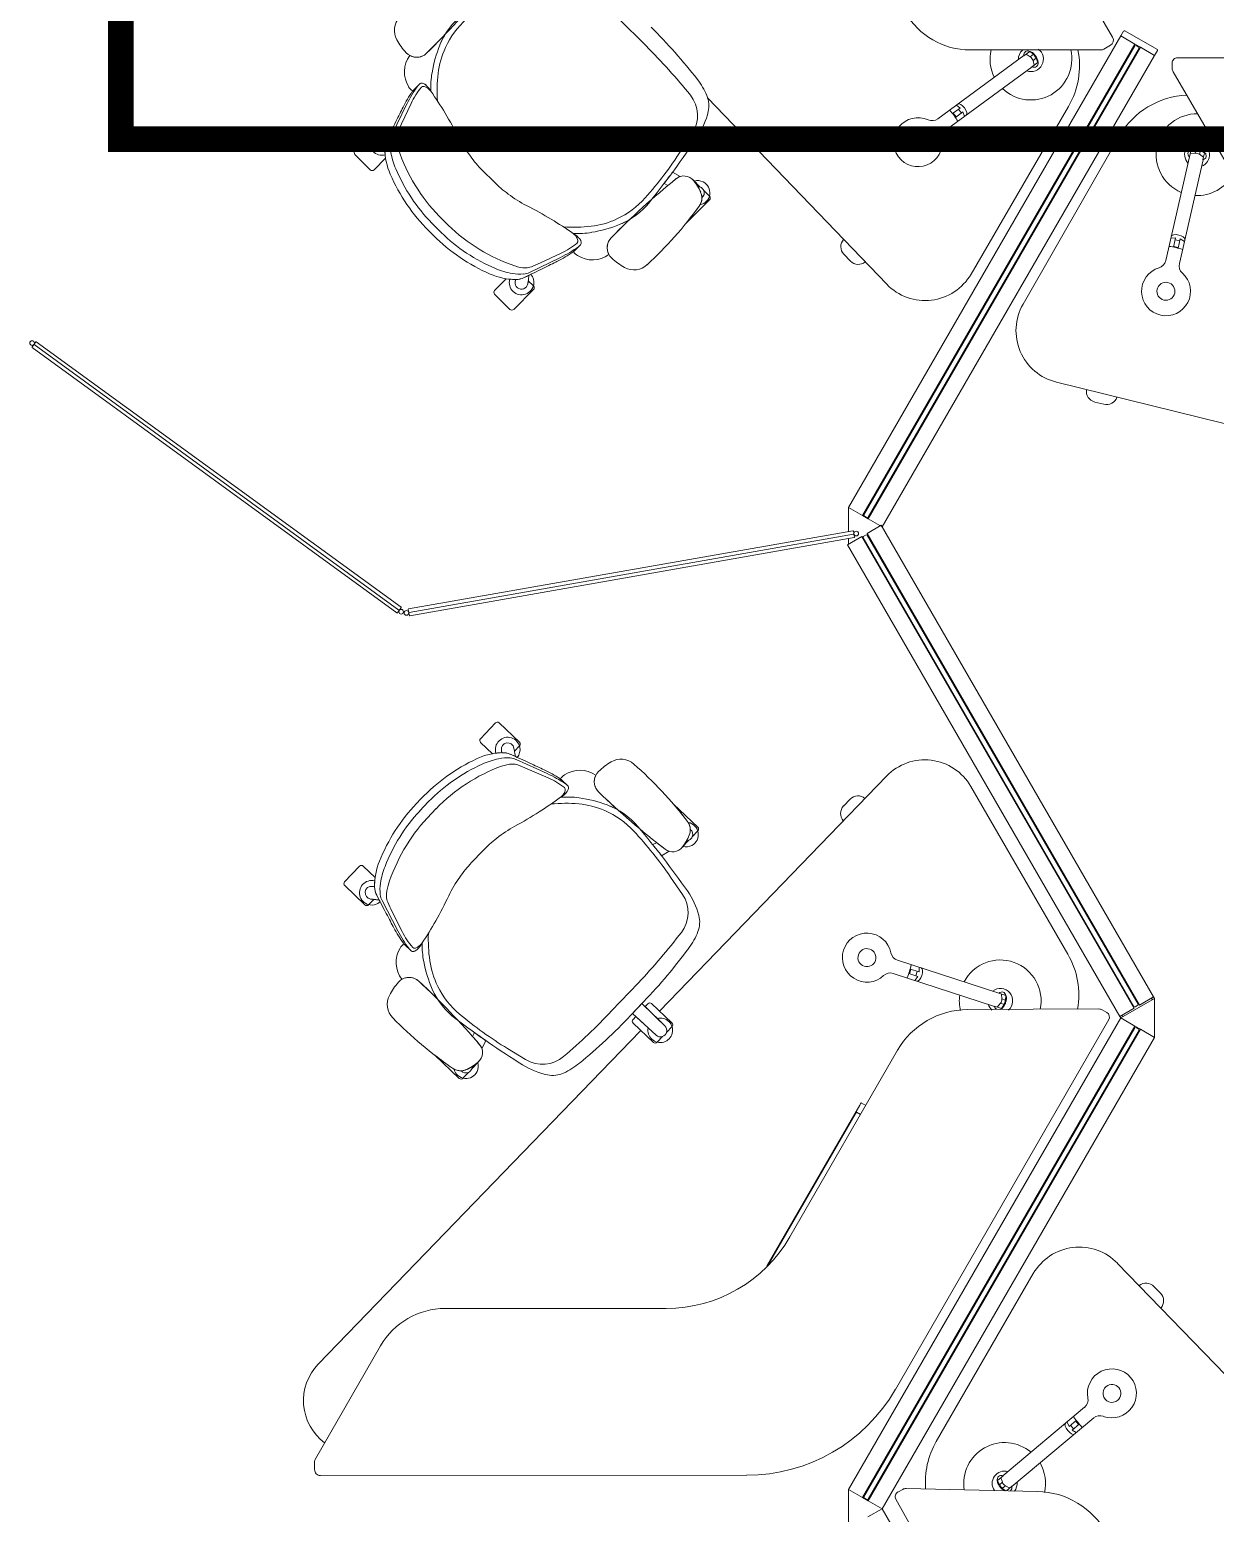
# Model space of a CAD drawing. Header units: millimetres. Extents: x -81374 to 485233, y -39075 to 157313.
# Drawn here: x 34554 to 36876, y 37243 to 40150 of the extents above; entities that cross this region are included whole.
import ezdxf
from ezdxf.enums import TextEntityAlignment as Align

# ---------------------------------------------------------------- set-up
doc = ezdxf.new("R2010")
doc.units = ezdxf.units.MM
doc.linetypes.add('CENTER', pattern=[2, 1.25, -0.25, 0.25, -0.25])
doc.linetypes.add('HIDDEN', pattern=[0.375, 0.25, -0.125])
doc.layers.add('CEN', color=252, linetype='CENTER')
doc.layers.add('G-IMPT', color=8, linetype='Continuous', lineweight=5)
doc.styles.get("Standard").update_dxf_attribs({"font": 'arial.ttf'})

# ---------------------------------------------------------------- blocks, each defined once
blk = doc.blocks.new('ng')
at = {"layer": 'CEN', "color": 9, "linetype": 'HIDDEN', "lineweight": 0, "ltscale": 1500, "true_color": 0xc7c8ca}
blk.add_lwpolyline([(51678.7, -2761), (51678.8, -491.1), (47578.8, -491.1), (47578.8, -2761.1)], dxfattribs=at)
blk = doc.blocks.new('floor plan 1')
at = {"layer": 'G-IMPT', "color": 8, "ltscale": 500}
for p, q in [((21947.9, -76327.7), (21414.5, -75403.8)), ((21920.7, -76346.5), (21515.4, -75615.2)), ((21486.6, -76808.4), (20374, -75656.2)), ((22013.7, -76365.3), (22013.7, -76289.7)), ((21414.3, -77251.1), (21947.7, -76327.2)), ((21947.7, -76327.2), (21975.3, -76343.2)), ((21975.6, -76311.7), (21947.9, -76327.7)), ((21975.3, -76343.2), (21441.9, -77267.1)), ((21975.3, -76343.2), (21441.9, -77267.1)), ((21444.6, -77265.3), (21975.1, -76346.4)), ((21444.6, -77265.3), (21975.1, -76346.4)), ((21452.6, -77273.2), (21986, -76349.4)), ((21452.6, -77273.2), (21986, -76349.4)), ((21452.8, -77270.1), (21983.4, -76351.1)), ((21983.4, -76351.2), (21452.8, -77270.1)), ((21907.3, -76365.6), (21916.7, -76360.3)), ((21975.1, -76346.4), (21977.3, -76345.8)), ((21975.1, -76346.4), (21977.3, -76345.8)), ((21975.3, -76343.2), (21986, -76349.4)), ((21986, -76349.4), (21975.3, -76343.2)), ((21977.3, -76345.8), (21982.8, -76349)), ((21977.3, -76345.8), (21982.8, -76349)), ((21982.8, -76349), (21983.4, -76351.2)), ((21982.8, -76349), (21983.4, -76351.1)), ((21986, -76349.4), (22013.7, -76365.3)), ((22013.7, -76365.3), (21480.3, -77289.2)), ((21533.5, -76505.4), (21693.5, -76371.2)), ((21643.7, -76361.5), (21900.9, -76367.2)), ((21703.9, -76362.8), (21693.5, -76371.5)), ((21698, -76367.8), (21706.4, -76372.5)), ((21712.5, -76367.4), (21705.5, -76362.8)), ((21706.4, -76372.5), (21712.5, -76367.4)), ((21722, -76382.9), (21710.9, -76392.2)), ((21712.2, -76379.4), (21718.2, -76374.3)), ((21715.4, -76388.5), (21712.2, -76379.4)), ((21718.2, -76374.3), (21722, -76382.9)), ((21711.1, -76392.3), (21551.4, -76526.3)), ((22213, -76393.1), (23047.8, -76392.7)), ((23059.3, -76404.2), (23059.3, -76419)), ((23057.6, -76425.3), (22929.8, -76646.9)), ((21575.8, -76481.7), (21568.1, -76476.8)), ((21841.8, -76459.4), (21651.7, -76788.2)), ((21575.8, -76481.7), (21561.7, -76493.5)), ((21562.9, -76492.5), (21568.9, -76499.7)), ((21567.7, -76500.6), (21581.8, -76488.8)), ((21572.8, -76484.2), (21578.8, -76491.3)), ((21581.8, -76488.8), (21585.5, -76497.5)), ((21503.9, -77285.8), (21921.6, -76561.5)), ((22420.9, -77264.2), (23052, -76611)), ((22803.3, -76720), (22370.4, -76720.2)), ((21415.4, -76763.1), (21402.6, -76749.8)), ((21991.5, -77118.5), (22173.5, -76803)), ((22000.7, -77100.4), (22171, -76805.3)), ((22171, -76805.3), (22000.7, -77100.4)), ((22128.5, -76860), (21917.4, -77226)), ((21990, -77100.1), (21998, -77104.7)), ((21998, -77104.6), (21990, -77100.1)), ((21979.9, -77117.7), (21988.7, -77122.8)), ((22757.7, -77182.6), (22768.7, -77171)), ((22775.9, -77170.8), (22823.6, -77216)), ((22737.6, -77203.8), (22751.2, -77189.4)), ((22751.2, -77189.4), (22748.8, -77195.2)), ((22681.2, -77229.1), (22645.9, -77207.6)), ((22723.7, -77244.6), (22731.6, -77229.2)), ((21414.3, -77327.3), (21414.3, -77251.1)), ((21441.9, -77267.1), (21414.3, -77251.1)), ((22359.1, -77272.3), (22369.9, -77260.9)), ((22377.6, -77252.8), (22388.4, -77241.4)), ((22405.9, -77269.7), (22390.4, -77255.5)), ((22390.4, -77255.5), (22436.5, -77297.9)), ((22430.1, -77292), (22390.4, -77255.5)), ((22430.1, -77292), (22390.4, -77255.5)), ((22395.6, -77241.2), (22435.4, -77279)), ((22749.7, -77252.7), (22746.3, -77260.5)), ((21414.3, -77327.3), (21480.3, -77289.2)), ((21480.3, -77289.2), (21414.3, -77327.3)), ((21441.9, -77267.1), (21452.6, -77273.2)), ((21441.9, -77267.1), (21452.6, -77273.2)), ((21445.2, -77267.5), (21444.6, -77265.3)), ((21445.2, -77267.5), (21444.6, -77265.3)), ((21450.6, -77270.7), (21445.2, -77267.5)), ((21445.2, -77267.5), (21450.6, -77270.7)), ((21452.8, -77270.1), (21450.6, -77270.7)), ((21452.8, -77270.1), (21450.6, -77270.7)), ((21480.3, -77289.2), (21452.6, -77273.2)), ((21480.3, -77289.2), (21482, -77292.3)), ((22399.1, -77317.3), (22359.3, -77279.5)), ((22373.2, -77273.6), (22388.3, -77288.3)), ((22418, -77317.4), (22373.2, -77273.6)), ((22373.2, -77273.6), (22411.8, -77311.3)), ((22411.8, -77311.3), (22373.2, -77273.6)), ((22435.6, -77286.2), (22430.1, -77292)), ((21416.1, -77330.4), (21443.7, -77314.4)), ((21443.7, -77314.4), (21977.1, -78238.3)), ((21443.7, -77314.4), (21977.1, -78238.3)), ((21446.4, -77316.2), (21446.9, -77314)), ((21446.4, -77316.2), (21446.9, -77314)), ((21976.9, -78235.1), (21446.4, -77316.2)), ((21976.9, -78235.1), (21446.4, -77316.2)), ((21446.9, -77314), (21452.4, -77310.9)), ((21446.9, -77314), (21452.4, -77310.9)), ((21452.4, -77310.9), (21454.6, -77311.5)), ((21452.4, -77310.9), (21454.6, -77311.5)), ((21454.4, -77308.3), (21482.1, -77292.3)), ((21987.8, -78232.2), (21454.4, -77308.3)), ((21987.8, -78232.2), (21454.4, -77308.3)), ((21454.6, -77311.5), (21985.1, -78230.4)), ((21985.1, -78230.4), (21454.6, -77311.5)), ((21477.9, -77294.7), (21476.1, -77291.6)), ((21482.1, -77292.3), (22015.5, -78216.2)), ((21517, -77305), (21507.6, -77299.7)), ((21780.6, -77305.5), (21523.4, -77306.7)), ((21708.7, -77315.3), (21714, -77307.6)), ((21716.2, -77317.8), (21708.7, -77315.3)), ((21714, -77307.6), (21727.8, -77312.1)), ((21722.2, -77310.3), (21716.2, -77317.8)), ((21727.7, -77311.9), (21926, -77376.3)), ((21939.1, -77763), (22383.8, -77302.7)), ((22411.8, -77311.3), (22406.3, -77317.1)), ((22414.1, -77321.5), (22440.4, -77293.8)), ((22436.5, -77297.9), (22418, -77317.4)), ((22425, -77358), (22477.5, -77302.8)), ((21416.1, -77330.4), (21414.3, -77327.3)), ((21949.5, -78254.3), (21416.1, -77330.4)), ((21420.2, -77328), (21418.5, -77324.9)), ((21705.9, -77323.9), (21705.7, -77333.3)), ((21705.7, -77333.3), (21719.4, -77337.8)), ((21713.4, -77326.3), (21705.9, -77323.9)), ((21713.9, -77335.9), (21713.4, -77326.3)), ((21917.8, -77402.5), (21719.1, -77338)), ((21878.1, -77370.4), (21883.5, -77362.6)), ((21895.6, -77376), (21878.1, -77370.4)), ((21878.9, -77380.4), (21881.8, -77371.6)), ((21891.3, -77384.4), (21894.1, -77375.6)), ((21875.3, -77379.2), (21875.1, -77388.3)), ((21875.3, -77379.2), (21892.7, -77384.9)), ((21584, -77413.9), (21774, -77742.8)), ((22881.9, -77431.9), (22870.6, -77421.2)), ((22870.6, -77421.2), (22881.9, -77431.9)), ((22887.9, -77458.6), (22907.7, -77498.4)), ((22927, -77519.3), (22896.1, -77459.6)), ((22932.7, -77520.2), (22930.9, -77516.7)), ((22937.5, -77529.4), (22932.7, -77520.2)), ((22943.3, -77521.4), (22953.3, -77510.9)), ((22949.4, -77522.1), (22943.3, -77521.4)), ((22960.5, -77510.7), (23000.2, -77548.5)), ((22362.1, -77565.3), (22338.8, -77531.2)), ((22946.1, -77546.9), (22941.7, -77546.3)), ((22963.9, -77586.7), (22940.6, -77564.6)), ((23000.4, -77555.6), (22971.1, -77586.5)), ((22364.9, -77615.6), (22379.8, -77607)), ((22729.7, -77616.8), (22751.8, -77593.5)), ((22751.8, -77593.5), (22729.7, -77616.8)), ((22326.1, -77637.3), (22339.7, -77623)), ((22326.1, -77637.3), (22331.8, -77634.6)), ((22396.8, -77628.7), (22389.3, -77632.5)), ((22308.6, -77655.8), (22319.6, -77644.2)), ((22356.4, -77708.2), (22308.8, -77663)), ((22821.3, -77699.2), (22838.8, -77680.7)), ((22835.9, -77713), (22853.4, -77694.6)), ((22010.3, -77717.7), (22023.2, -77704.4)), ((22859.6, -77709.2), (22850.8, -77718.4)), ((22563.9, -77744.4), (22575.1, -77755.1)), ((22575.1, -77755.1), (22563.9, -77744.4)), ((22602, -77759.8), (22642.8, -77777.5)), ((22664.7, -77795.7), (22603.5, -77767.9)), ((22657.7, -77822.3), (22667.7, -77811.8)), ((22662.3, -77799.7), (22665.9, -77801.3)), ((22665.9, -77801.3), (22675.3, -77805.7)), ((22668.7, -77817.8), (22667.6, -77811.9)), ((22693.3, -77813.3), (22692.4, -77808.9)), ((22710.6, -77806.9), (22734, -77829)), ((22697.7, -77867.3), (22657.9, -77829.5)), ((22734.1, -77836.2), (22704.8, -77867.1)), ((22002.6, -78230.3), (22872.7, -78076.9)), ((22002.6, -78230.3), (22872.7, -78076.9)), ((22003.9, -78237), (22873.8, -78083.6)), ((22875.1, -78090.4), (22005, -78243.8)), ((22875.1, -78090.4), (22005, -78243.8)), ((22873.6, -78077.5), (22874.5, -78082.7)), ((22873.6, -78077.5), (22874.5, -78082.7)), ((22874.8, -78084.3), (22875.7, -78089.5)), ((22874.8, -78084.3), (22875.7, -78089.5)), ((22889.7, -78092.8), (22892.9, -78088.5)), ((22889.7, -78092.8), (22892.9, -78088.5)), ((23604.1, -78613.9), (22889.9, -78093.8)), ((23604.1, -78613.9), (22889.9, -78093.8)), ((22893.8, -78087.2), (22896.9, -78082.9)), ((22893.8, -78087.2), (22896.9, -78082.9)), ((23608.1, -78608.3), (22894, -78088.3)), ((22898, -78082.7), (23612.2, -78602.8)), ((22898, -78082.7), (23612.2, -78602.8)), ((22015.5, -78216.2), (21987.8, -78232.2)), ((22013.7, -78217.2), (22013.7, -78228.3)), ((21977.1, -78238.3), (21949.5, -78254.3)), ((21975.3, -78235.3), (21976.6, -78234.5)), ((21976.6, -78234.5), (21975.3, -78235.3)), ((21979.1, -78235.7), (21976.9, -78235.1)), ((21979.1, -78235.7), (21976.9, -78235.1)), ((21984.6, -78232.6), (21979.1, -78235.7)), ((21979.1, -78235.7), (21984.6, -78232.6)), ((21985.1, -78230.4), (21984.6, -78232.6)), ((21985.1, -78230.4), (21984.6, -78232.6)), ((21984.8, -78229.8), (21986, -78229.1)), ((21986, -78229.1), (21984.8, -78229.8)), ((22002.9, -78236.4), (22002, -78231.2)), ((22002, -78231.2), (22002.9, -78236.4)), ((22004.1, -78243.2), (22003.2, -78238)), ((22003.2, -78238), (22004.1, -78243.2)), ((22013.7, -78242.3), (22013.7, -78289.3)), ((21414.3, -79175.1), (21947.7, -78251.2)), ((21975.3, -78267.2), (21441.9, -79191)), ((21975.3, -78267.2), (21441.9, -79191)), ((21444.6, -79189.2), (21975.1, -78270.3)), ((21975.1, -78270.3), (21444.6, -79189.3)), ((21452.6, -79197.2), (21986, -78273.3)), ((21452.6, -79197.2), (21986, -78273.3)), ((21983.4, -78275.1), (21452.8, -79194)), ((21983.4, -78275.1), (21452.8, -79194)), ((21947.7, -78251.2), (21975.3, -78267.2)), ((21975.1, -78270.3), (21977.3, -78269.8)), ((21975.1, -78270.3), (21977.3, -78269.8)), ((21975.3, -78267.2), (21986, -78273.3)), ((21986, -78273.3), (21975.3, -78267.2)), ((21977.3, -78269.8), (21982.8, -78272.9)), ((21982.8, -78272.9), (21977.3, -78269.8)), ((21982.8, -78272.9), (21983.4, -78275.1)), ((21982.8, -78272.9), (21983.4, -78275.1)), ((21986, -78273.3), (22013.7, -78289.3)), ((22013.7, -78289.3), (21480.3, -79213.2)), ((21606.4, -78534.8), (20886.5, -78357.2)), ((21531.5, -78495.9), (21513.5, -78491.5)), ((23608.3, -78609.4), (23605.2, -78613.7)), ((23605.2, -78613.7), (23608.3, -78609.4)), ((23612.4, -78603.8), (23609.2, -78608.1)), ((23609.2, -78608.1), (23612.4, -78603.8)), ((22630.5, -78716.2), (22669.3, -78677.4)), ((22676.5, -78677.4), (22706.6, -78707.5)), ((21482.8, -79017.2), (21671.8, -78687.7)), ((22706.6, -78714.7), (22683.8, -78737.5)), ((21938.7, -78726.6), (22289.5, -79091.7)), ((22640.8, -78733.6), (22630.5, -78723.4)), ((22639.3, -78744.2), (22635.7, -78745.9)), ((22648.6, -78739.6), (22639.3, -78744.2)), ((22641.6, -78727.6), (22640.8, -78733.6)), ((22666.3, -78731.5), (22665.6, -78735.9)), ((21319.3, -78970.3), (21365.6, -78767)), ((21392.5, -78772.9), (21346, -78976.5)), ((21582.7, -79074.8), (21773.6, -78746.5)), ((22009.8, -78772.1), (22022.6, -78785.5)), ((22576.5, -78787.4), (22616.8, -78768.6)), ((22638.2, -78749.9), (22577.8, -78779.3)), ((21368.1, -78797.3), (21364, -78815.3)), ((21376.9, -78800.9), (21367.8, -78798.8)), ((21373.1, -78817.3), (21377.2, -78799.4)), ((22549.7, -78792.7), (22538.7, -78803.7)), ((22538.7, -78803.7), (22549.7, -78792.7)), ((21364, -78815.3), (21355.9, -78810.6)), ((21374, -78813.6), (21364.9, -78811.5)), ((21373.1, -78817.3), (21382.2, -78816.6)), ((22829.5, -78846), (22811.5, -78828.1)), ((22826.3, -78822.3), (22835.2, -78831.3)), ((22285.9, -78891.8), (22332.3, -78845.4)), ((22815.3, -78860.2), (22797.3, -78842.2)), ((22297.2, -78910.3), (22285.9, -78899)), ((22317.8, -78931), (22303.8, -78917)), ((22303.8, -78917), (22309.6, -78919.6)), ((21248.4, -78920.9), (21378, -79143.1)), ((22358.3, -78945.9), (22343.2, -78937.7)), ((22367.1, -78920.2), (22374.8, -78923.8)), ((22730.5, -78949.7), (22707.8, -78927)), ((22707.8, -78927), (22730.5, -78949.7)), ((21316.2, -78984.3), (21319.5, -78970.2)), ((21318.2, -78975.9), (21326.2, -78981.2)), ((21342.6, -78990.3), (21345.8, -78976.2)), ((22920.1, -78973.7), (22942.8, -78951)), ((22950, -78951), (22980.1, -78981)), ((21324.4, -78988.9), (21316.2, -78984.3)), ((21326.2, -78981.2), (21324.4, -78988.9)), ((21335, -78983.2), (21333.2, -78990.9)), ((21333.2, -78990.9), (21342.6, -78990.3)), ((21344.5, -78981.9), (21335, -78983.2)), ((22341.7, -78988.1), (22319.3, -79022.8)), ((22926, -78991.2), (22921.6, -78991.9)), ((22980.1, -78988.2), (22941.3, -79027)), ((21654.2, -79152.4), (21822.2, -79028.9)), ((22907.6, -79019.3), (22878.3, -79079.8)), ((22911.6, -79021.8), (22913.3, -79018.2)), ((22913.3, -79018.2), (22917.9, -79008.9)), ((22929.9, -79015.9), (22923.9, -79016.8)), ((22934.1, -79027), (22923.9, -79016.8)), ((21838.7, -79050.8), (21670.4, -79174.6)), ((21789.4, -79064.3), (21786.3, -79055.4)), ((21804.2, -79053.4), (21789.4, -79064.3)), ((21798.1, -79069.5), (21792.5, -79062)), ((21795, -79071.8), (21809.8, -79060.9)), ((21808.5, -79061.8), (21803, -79054.3)), ((22870.1, -79081), (22888.9, -79040.7)), ((21795, -79071.8), (21802.3, -79077.2)), ((22853.8, -79118.8), (22864.8, -79107.8)), ((22864.8, -79107.8), (22853.8, -79118.8)), ((21379.7, -79149.5), (21379.7, -79160.3)), ((21369.6, -79170.4), (20533.5, -79170.3)), ((21408.8, -79184.5), (21414.3, -79175.1)), ((21441.9, -79191), (21414.3, -79175.1)), ((21642.7, -79161), (21654.4, -79152.4)), ((21645.9, -79169.8), (21642.7, -79161)), ((21652.3, -79165.2), (21645.9, -79169.8)), ((21649.7, -79155.9), (21652.3, -79165.2)), ((21657.6, -79172.4), (21651.3, -79177.1)), ((21651.3, -79177.1), (21658.7, -79182.8)), ((21665.7, -79177.7), (21657.6, -79172.4)), ((21658.7, -79182.8), (21670.4, -79174.2)), ((21472.4, -79223.3), (21409.5, -79187)), ((21452.6, -79197.2), (21441.9, -79191)), ((21441.9, -79191), (21452.6, -79197.2)), ((21445.2, -79191.4), (21444.6, -79189.2)), ((21445.2, -79191.4), (21444.6, -79189.3)), ((21450.6, -79194.6), (21445.2, -79191.4)), ((21450.6, -79194.6), (21445.2, -79191.4)), ((21452.8, -79194), (21450.6, -79194.6)), ((21452.8, -79194), (21450.6, -79194.6)), ((21480.3, -79213.2), (21452.6, -79197.2)), ((21500.5, -79194.8), (21513.4, -79187.4)), ((21519.7, -79185.7), (21775.5, -79185.7)), ((22463.9, -79247.5), (22410, -79193.6)), ((21480.3, -79213.2), (21474.8, -79222.6)), ((21480.6, -79212.6), (21480.3, -79213.2)), ((21913.7, -79933.4), (21496.4, -79210.4))]:
    blk.add_line(p, q, dxfattribs=at)
for centre in [(22879.2, -78082.7), (22889.6, -78085.1), (21998.5, -78238), (23612.5, -78611.5)]:
    blk.add_circle(centre, 4.57, dxfattribs=at)
for centre, radius, start, end in [((21647.2, -76202.8), 158.8, 208.9949, 268.7318), ((21707.9, -76377.1), 80.1, 167.1954, 210.0682), ((21911.8, -76351.5), 10.2, 298.9949, 28.9949), ((21707.9, -76377.1), 80.1, 229.8086, 9.0285), ((21707.9, -76377.1), 24.4, 142.1784, 185.5062), ((21707.9, -76377.1), 24.4, 254.0116, 35.1565), ((21700.2, -76383.6), 12.7, 19.2527, 60.7473), ((21707.9, -76377.1), 9.73, 12.4037, 67.5963), ((21704.3, -76379.9), 158.8, 329.9751, 4.9816), ((21901.1, -76354.5), 12.7, 268.7318, 298.9949), ((22213.2, -76729.7), 336.5, 90.025, 150.025), ((23047.8, -76404.2), 11.4, 0.025, 90.025), ((23046.6, -76419), 12.7, 330.025, 0.025), ((22978, -76539.5), 102.9, 315.9899, 53.3376), ((21497.8, -76553.6), 48, 69.5027, 10.9552), ((21521.3, -76490.8), 19.1, 249.5027, 310), ((21439.5, -76602.3), 163.6, 35.2821, 44.7179), ((21563.6, -76540.9), 19.1, 130, 190.9552), ((21497.7, -76553.5), 17.6, 130, 310), ((21497.7, -76553.5), 17.6, 310, 130), ((22803.3, -76573.9), 146.1, 270.025, 330.025), ((21417.9, -76735), 21.4, 138.2878, 224), ((22370.5, -76999.6), 279.4, 90.025, 150.025), ((21430.8, -76748.3), 21.4, 224, 309.7122), ((21561.6, -76736.1), 104.1, 224, 329.9751), ((22762.6, -77194.5), 24.1, 13.5699, 154.496), ((22772.4, -77174.5), 5.08, 46.496, 136.496), ((23250, -78062.2), 1116.2, 129.4725, 136.496), ((22629.7, -77309.1), 140.5, 114.4833, 129.4725), ((22592.6, -77227.4), 50.8, 78.1965, 114.4833), ((22612.8, -77261.8), 63.5, 58.6248, 130.4215), ((22572, -77326), 151.5, 58.0469, 78.1965), ((21731.1, -78674.1), 1740.3, 52.8207, 58.0469), ((22754.3, -77221.2), 24.1, 130.5629, 220.3927), ((22804.7, -77280), 101.6, 115.4963, 131.3434), ((22762.6, -77194.5), 24.1, 154.496, 198.063), ((22804.7, -77280), 101.6, 115.4963, 130.5629), ((22804.7, -77280), 101.6, 115.4963, 129.7687), ((22762.9, -77193.9), 12.5, 114.3813, 158.6107), ((22762.9, -77193.9), 12.5, 114.3813, 158.6107), ((22762.9, -77193.9), 12.5, 41.7425, 114.3813), ((22773, -77213.6), 27.9, 62.2343, 115.4963), ((22773, -77213.6), 27.9, 55.2568, 115.4963), ((22773, -77213.6), 27.9, 55.2568, 115.4963), ((22324.2, -77860.7), 815.5, 52.2379, 55.2568), ((22324.2, -77860.7), 815.5, 44.4946, 55.2568), ((21779.8, -77146.7), 158.8, 270.2881, 330.025), ((23365.7, -78145.8), 1224.6, 130.4215, 136.496), ((22280.9, -77885.5), 768.8, 49.9956, 58.6248), ((22754.3, -77221.2), 24.1, 199.4951, 220.3927), ((22382.3, -77264.9), 24.1, 46.496, 226.496), ((22381.8, -77264.5), 12.5, 46.496, 226.496), ((22381.8, -77264.5), 12.5, 46.496, 226.496), ((22381.8, -77264.5), 12.5, 163.2087, 226.496), ((22382.2, -77264.4), 12.8, 164.0564, 225.6483), ((22381.8, -77264.5), 12.5, 46.496, 109.7833), ((22381.8, -77264.9), 12.8, 47.3437, 108.9356), ((22392.1, -77244.9), 5.08, 46.496, 136.496), ((22382.3, -77264.9), 24.1, 348.6023, 46.496), ((21731.1, -78674.1), 1740.3, 54.3157, 55.2246), ((23857.5, -76282.5), 1472.6, 220.3927, 221.2108), ((23857.5, -76282.5), 1472.6, 220.3927, 227.0945), ((21512.7, -77290.9), 10.2, 150.025, 240.025), ((22362.8, -77275.8), 5.08, 136.496, 226.496), ((22382.3, -77264.9), 24.1, 226.496, 284.3896), ((22431.9, -77282.7), 5.08, 316.496, 46.496), ((22694, -77404.6), 147, 23.5932, 52.8207), ((22878.7, -77315.9), 38.1, 332.6508, 44.4946), ((21523.3, -77294), 12.7, 240.025, 270.2881), ((21721.5, -77334.5), 158.8, 169.8004, 210.0148), ((21716.5, -77322.6), 80.1, 168.1259, 332.0682), ((21716.5, -77322.6), 24.4, 131.8377, 307.5062), ((21716.5, -77322.6), 9.73, 134.4036, 189.5963), ((21726.1, -77325.7), 12.7, 141.2527, 182.7473), ((21716.5, -77322.6), 24.4, 16.0116, 48.2751), ((21716.5, -77322.6), 80.1, 351.8086, 13.782), ((22402.6, -77313.6), 5.08, 226.496, 316.496), ((22666.1, -77426.5), 169.6, 26.4229, 49.9956), ((23223.7, -78089.8), 1116.2, 136.496, 143.5194), ((23857.5, -76282.5), 1472.6, 225.0868, 227.0945), ((22694, -77404.6), 147, 23.5932, 32.5901), ((22594.5, -77448), 255.5, 10.936, 23.5932), ((22594.5, -77448), 255.5, 10.936, 23.5932), ((22796.8, -77273.5), 130.3, 318.9596, 332.6508), ((22049.8, -77430.9), 163.6, 157.2821, 166.7179), ((21931.9, -77358.2), 19.1, 252, 312.9552), ((21977.6, -77407.3), 48, 191.5027, 132.9552), ((23313.3, -78201.1), 1224.6, 136.496, 142.5705), ((22670.1, -77424.5), 165.1, 8.1129, 26.4229), ((22874, -77340.7), 27.9, 227.0945, 318.9596), ((22874, -77340.7), 27.9, 227.0945, 300.155), ((22844.7, -77398.3), 54.7, 329.4625, 37.6389), ((21911.9, -77420.6), 19.1, 11.5027, 72), ((21977.5, -77407.4), 17.6, 72, 252), ((21977.5, -77407.4), 17.6, 252, 72), ((22539.8, -77443.1), 296.7, 357.6766, 8.1129), ((22679.6, -77431.6), 168.9, 358.4984, 10.936), ((22679.6, -77431.6), 168.9, 358.4984, 10.936), ((22439.2, -77509.8), 140.5, 143.5194, 158.5087), ((23507.6, -77867.8), 788, 146.7754, 150.4701), ((23507.6, -77867.8), 788, 146.7754, 150.4701), ((22890.2, -77458.3), 47.4, 131.2339, 151.9107), ((22890.2, -77458.3), 47.4, 131.2339, 151.9107), ((22874, -77455.1), 31.9, 128.7264, 143.3317), ((22868, -77433), 13.7, 104.0034, 131.2339), ((22868, -77433), 13.7, 104.0034, 131.2339), ((22866.2, -77425.8), 6.35, 46.496, 104.0034), ((22866.2, -77425.8), 6.35, 46.496, 104.0034), ((22738.1, -77536), 168.6, 27.3402, 40.1408), ((22672, -77575.8), 252.4, 27.3954, 36.7625), ((22864.4, -77450.4), 25.4, 39.2283, 46.496), ((22864.4, -77450.4), 25.4, 36.0671, 46.496), ((22870.1, -77413.3), 25.2, 303.5294, 329.4625), ((22671.7, -77590.7), 263.8, 28.3485, 36.0671), ((22355.8, -77476.9), 50.8, 158.5087, 194.7955), ((22391.2, -77495.4), 63.5, 142.5705, 214.3672), ((22453.1, -77451.2), 151.5, 194.7955, 214.945), ((23507.6, -77867.8), 788, 150.4701, 154.4881), ((23507.6, -77867.8), 788, 150.4701, 154.4881), ((22537.3, -77683), 413.9, 23.7899, 26.496), ((22890.4, -77527.4), 28, 0.5973, 23.7899), ((22897.7, -77534.5), 33, 6.9384, 27.3954), ((22947.2, -77534.4), 24.1, 82.496, 132.5253), ((22948.4, -77419.8), 101.6, 261.1421, 264.9926), ((22948.4, -77419.8), 101.6, 261.1421, 264.9926), ((22919.6, -77748), 227.8, 82.496, 84.9926), ((22919.6, -77748), 227.8, 82.496, 84.9926), ((22947.2, -77534.4), 24.1, 255.9545, 82.496), ((22919.6, -77748), 227.8, 82.496, 84.0342), ((22947.7, -77534.5), 12.5, 262.496, 82.496), ((22947.7, -77534.5), 12.5, 262.496, 82.496), ((22947.7, -77534.5), 12.5, 262.496, 82.496), ((22947.7, -77534.5), 12.5, 262.496, 82.496), ((22957, -77514.4), 5.08, 46.496, 136.496), ((23755.5, -76541.1), 1740.3, 214.945, 220.1712), ((22584.6, -77427.3), 234.7, 324.0639, 334.4881), ((22584.6, -77427.3), 234.7, 324.0639, 334.4881), ((22583, -77444.7), 348, 317.2984, 342.6349), ((22848.8, -77527.8), 69.6, 342.6349, 0.5973), ((22848.1, -77540.5), 83, 351.1736, 6.9384), ((22812.9, -77547.9), 128.8, 337.9151, 1.0768), ((22905.5, -77546.2), 36.1, 359.9092, 27.6869), ((22905.5, -77546.2), 36.1, 1.0768, 27.6869), ((22812.9, -77547.9), 128.8, 352.5868, 0.7487), ((22812.9, -77547.9), 128.8, 355.614, 0.7487), ((22975.9, -77321), 227.8, 261.3677, 262.496), ((22975.9, -77321), 227.8, 261.3664, 262.496), ((22975.9, -77321), 227.8, 261.3677, 262.496), ((22996.7, -77552.1), 5.08, 316.496, 46.496), ((22996.7, -77131.3), 768.8, 214.3672, 222.9963), ((22590.8, -77440.7), 221.9, 316.496, 325.9334), ((22590.8, -77440.7), 221.9, 316.496, 325.9334), ((22777.9, -77529.6), 154, 338.5651, 351.1736), ((23755.5, -76541.1), 1740.3, 217.7673, 218.6763), ((22596.1, -77458.3), 349.3, 317.4365, 338.5651), ((22597.6, -77460.6), 361.1, 316.496, 337.9151), ((22967.4, -77583), 5.08, 226.496, 316.496), ((22331.8, -77648.4), 24.1, 118.496, 259.422), ((22331.2, -77648.7), 12.5, 114.3813, 158.6107), ((22331.2, -77648.7), 12.5, 114.3813, 158.6107), ((22331.8, -77648.4), 24.1, 74.9289, 118.496), ((22419.4, -77686), 101.6, 141.6486, 157.4957), ((22419.4, -77686), 101.6, 142.4291, 157.4957), ((22419.4, -77686), 101.6, 143.2232, 157.4957), ((22358, -77638.8), 24.1, 52.5992, 142.4291), ((22358, -77638.8), 24.1, 52.5992, 73.4969), ((21478.2, -78789.5), 1472.6, 51.7812, 52.5992), ((21478.2, -78789.5), 1472.6, 45.8975, 52.5992), ((22568.7, -77464), 221.9, 307.0586, 316.496), ((22568.7, -77464), 221.9, 307.0586, 316.496), ((22312.3, -77659.3), 5.08, 136.496, 226.496), ((22331.2, -77648.7), 12.5, 158.6107, 231.2494), ((22351.4, -77657.8), 27.9, 157.4957, 210.7577), ((22351.4, -77657.8), 27.9, 157.4957, 217.7352), ((22351.4, -77657.8), 27.9, 157.4957, 217.7352), ((22538, -77568.9), 147, 220.1712, 249.3987), ((22558.5, -77539.9), 169.6, 222.9963, 246.569), ((23043, -78357.3), 788, 118.5039, 122.5219), ((23043, -78357.3), 788, 118.5039, 122.5219), ((22555, -77458.5), 234.7, 298.5039, 308.9281), ((22555, -77458.5), 234.7, 298.5039, 308.9281), ((22007.8, -77689.6), 21.4, 315.9899, 41.7021), ((22974.2, -77175.8), 815.5, 217.7352, 220.7541), ((22974.2, -77175.8), 815.5, 217.7352, 228.4974), ((22538, -77568.9), 147, 240.4019, 249.3987), ((21478.2, -78789.5), 1472.6, 45.8975, 47.9052), ((22556.7, -77544.1), 165.1, 246.569, 264.8791), ((23043, -78357.3), 788, 122.5219, 126.2165), ((23043, -78357.3), 788, 122.5219, 126.2165), ((21995, -77702.9), 21.4, 230.2777, 315.9899), ((22576.2, -77467.3), 255.5, 249.3987, 262.056), ((22576.2, -77467.3), 255.5, 249.3987, 262.056), ((22564.2, -77553.1), 168.9, 262.056, 274.4935), ((22564.2, -77553.1), 168.9, 262.056, 274.4935), ((22568.4, -77413), 296.7, 264.8791, 275.3154), ((22601.9, -77762.1), 47.4, 121.0813, 141.758), ((22601.9, -77762.1), 47.4, 121.0813, 141.758), ((22597.8, -77746.1), 31.9, 129.6603, 144.2655), ((22572.3, -77456.1), 348, 290.3571, 315.6935), ((22586.5, -77468.4), 349.3, 294.4268, 315.5555), ((22588.9, -77469.8), 361.1, 295.0768, 316.496), ((21864.2, -77690.7), 104.1, 210.0148, 315.9899), ((22483.6, -77752), 27.9, 314.0324, 45.8975), ((22483.6, -77752), 27.9, 332.8369, 45.8975), ((22568.2, -77739.8), 6.35, 168.9886, 226.496), ((22568.2, -77739.8), 6.35, 168.9886, 226.496), ((22575.4, -77741.2), 13.7, 141.758, 168.9886), ((22575.4, -77741.2), 13.7, 141.758, 168.9886), ((22707.8, -77538), 252.4, 236.2294, 245.5966), ((22671.5, -77606.2), 168.6, 232.8511, 245.6517), ((22592.6, -77736.7), 25.4, 226.496, 233.7637), ((22592.6, -77736.7), 25.4, 226.496, 236.9248), ((22412.4, -77678.4), 130.3, 300.3412, 314.0324), ((22539.6, -77719.8), 54.7, 235.3531, 303.5294), ((22555.9, -77744.4), 25.2, 303.5294, 329.4625), ((22722.7, -77537), 263.8, 236.9248, 244.6435), ((22807.9, -77397.9), 413.9, 246.496, 249.202), ((22670.9, -77758.6), 28, 249.202, 272.3947), ((22669.1, -77717.1), 69.6, 272.3947, 290.3571), ((22459, -77758), 38.1, 228.4974, 300.3412), ((22680.9, -77815), 24.1, 140.4667, 190.496), ((22680.9, -77815), 24.1, 190.496, 17.0374), ((22678.4, -77765.6), 33, 245.5966, 266.0536), ((22566.5, -77822.2), 101.6, 7.9994, 11.8499), ((22566.5, -77822.2), 101.6, 7.9994, 11.8499), ((22892.7, -77776.3), 227.8, 187.9994, 190.496), ((22892.7, -77776.3), 227.8, 187.9994, 190.496), ((22892.7, -77776.3), 227.8, 188.9577, 190.496), ((22681, -77815.6), 12.5, 190.496, 10.496), ((22681, -77815.6), 12.5, 190.496, 10.496), ((22681, -77815.6), 12.5, 190.496, 10.496), ((22681, -77815.6), 12.5, 190.496, 10.496), ((22690.5, -77772.8), 36.1, 245.3051, 273.0827), ((22690.5, -77772.8), 36.1, 245.3051, 271.9151), ((22681.8, -77715.7), 83, 266.0536, 281.8184), ((22687.4, -77680.2), 128.8, 271.9151, 295.0768), ((22687.4, -77680.2), 128.8, 272.2433, 280.4052), ((22687.4, -77680.2), 128.8, 272.2433, 277.3779), ((22469.3, -77854.8), 227.8, 10.496, 11.6242), ((22469.3, -77854.8), 227.8, 10.496, 11.6256), ((22469.3, -77854.8), 227.8, 10.496, 11.6242), ((22667.3, -77646.2), 154, 281.8184, 294.4268), ((22661.4, -77825.8), 5.08, 136.496, 226.496), ((22730.5, -77832.7), 5.08, 316.496, 46.496), ((22701.2, -77863.6), 5.08, 226.496, 316.496), ((22872.8, -78077.6), 0.755, 10, 100), ((22872.8, -78077.6), 0.755, 10, 100), ((22873.7, -78082.8), 0.79, 280, 10), ((22873.7, -78082.8), 0.79, 280, 10), ((22874, -78084.4), 0.79, 10, 100), ((22874, -78084.4), 0.79, 10, 100), ((22874.9, -78089.6), 0.762, 280, 10), ((22874.9, -78089.6), 0.762, 280, 10), ((22890.4, -78093.2), 0.755, 143.94, 233.94), ((22890.4, -78093.2), 0.755, 143.94, 233.94), ((22893.5, -78088.9), 0.79, 53.94, 143.94), ((22893.5, -78088.9), 0.79, 53.94, 143.94), ((22894.4, -78087.6), 0.79, 143.94, 233.94), ((22894.4, -78087.6), 0.79, 143.94, 233.94), ((22897.5, -78083.3), 0.762, 53.94, 143.94), ((22897.5, -78083.3), 0.762, 53.94, 143.94), ((22002.8, -78231), 0.762, 100, 190), ((22002.8, -78231), 0.762, 100, 190), ((22003.7, -78236.2), 0.802, 190, 280), ((22003.7, -78236.2), 0.802, 190, 280), ((22004, -78237.8), 0.802, 100, 190), ((22004, -78237.8), 0.802, 100, 190), ((22004.9, -78243), 0.762, 190, 280), ((22004.9, -78243), 0.762, 190, 280), ((21508.4, -78512.2), 21.4, 76.1407, 161.853), ((21526.3, -78516.7), 21.4, 350.4285, 76.1407), ((21581.5, -78635.9), 104.1, 330.1657, 76.1407), ((23604.6, -78613.2), 0.762, 233.94, 323.94), ((23604.6, -78613.2), 0.762, 233.94, 323.94), ((23608.6, -78607.6), 0.802, 233.94, 323.94), ((23608.6, -78607.6), 0.802, 233.94, 323.94), ((23607.7, -78608.9), 0.802, 323.94, 53.94), ((23607.7, -78608.9), 0.802, 323.94, 53.94), ((23611.7, -78603.4), 0.762, 323.94, 53.94), ((23611.7, -78603.4), 0.762, 323.94, 53.94), ((21391.8, -78712.9), 48, 286.6536, 228.1061), ((22672.9, -78681), 5.08, 45, 135), ((21392, -78712.9), 17.6, 167.1509, 347.1509), ((21392, -78712.9), 17.6, 347.1509, 167.1509), ((21863.6, -78798.8), 104.1, 43.8593, 149.8343), ((22653.9, -78730.1), 24.1, 344.4586, 171), ((22703, -78711.1), 5.08, 315, 45), ((22634.1, -78719.8), 5.08, 135, 225), ((22653.9, -78730.1), 24.1, 171, 221.0293), ((22539.3, -78725.9), 101.6, 349.6461, 353.4966), ((22539.3, -78725.9), 101.6, 349.6461, 353.4966), ((22866.6, -78763.2), 227.8, 171, 173.4966), ((22866.6, -78763.2), 227.8, 171, 173.4966), ((22866.6, -78763.2), 227.8, 171, 172.5383), ((22654, -78729.5), 12.5, 351, 171), ((22654, -78729.5), 12.5, 351, 171), ((22654, -78729.5), 12.5, 351, 171), ((22654, -78729.5), 12.5, 351, 171), ((22664.6, -78772.1), 36.1, 88.4132, 116.1909), ((22664.6, -78772.1), 36.1, 89.5808, 116.1909), ((22663.9, -78864.7), 128.8, 66.4192, 89.5808), ((22441.3, -78695.9), 227.8, 349.8718, 351), ((22441.3, -78695.9), 227.8, 349.8704, 351), ((22441.3, -78695.9), 227.8, 349.8718, 351), ((22663.9, -78864.7), 128.8, 84.1181, 89.2527), ((22663.9, -78864.7), 128.8, 81.0908, 89.2527), ((21347.1, -78762.8), 19.1, 347.1509, 48.1061), ((21411.1, -78777.1), 19.1, 106.6536, 167.1509), ((21994.4, -78786.9), 21.4, 43.8593, 129.5715), ((22963.8, -79361.4), 815.5, 132.9986, 143.7608), ((22433.6, -78792.9), 38.1, 61.1548, 132.9986), ((22389.1, -78873.7), 130.3, 47.4636, 61.1548), ((22702.9, -79007), 263.8, 116.8525, 124.5711), ((22791.7, -79143.8), 413.9, 112.2939, 115), ((22645.3, -78786.7), 28, 89.1013, 112.2939), ((22652.7, -78779.5), 33, 95.4424, 115.8994), ((22644.7, -78828.3), 69.6, 71.1389, 89.1013), ((22657.4, -78829.4), 83, 79.6776, 95.4424), ((22554.7, -79091.8), 348, 45.8024, 71.1389), ((22644.7, -78899.2), 154, 67.0691, 79.6776), ((22568.6, -79079.1), 349.3, 45.9405, 67.0691), ((22570.9, -79077.6), 361.1, 45, 66.4192), ((21408.9, -78638.9), 163.6, 252.433, 261.8688), ((22007.2, -78800.3), 21.4, 318.1471, 43.8593), ((22458.3, -78798.2), 27.9, 315.5985, 47.4636), ((22458.3, -78798.2), 27.9, 315.5985, 28.659), ((22515.1, -78829), 54.7, 57.9665, 126.1429), ((22688, -79006.3), 252.4, 115.8994, 125.2665), ((22530.8, -78804), 25.2, 32.0335, 57.9665), ((22650, -78939.1), 168.6, 115.8443, 128.6449), ((22567.7, -78810.7), 25.4, 124.5711, 135), ((22567.7, -78810.7), 25.4, 127.7323, 135), ((21426.2, -77787.4), 1472.6, 308.8967, 315.5985), ((21426.2, -77787.4), 1472.6, 313.5908, 315.5985), ((22558.3, -79080.4), 255.5, 99.44, 112.0972), ((22558.3, -79080.4), 255.5, 99.44, 112.0972), ((22544.1, -78994.9), 168.9, 87.0024, 99.44), ((22544.1, -78994.9), 168.9, 87.0024, 99.44), ((22543.2, -78808.2), 6.35, 135, 192.5074), ((22543.2, -78808.2), 6.35, 135, 192.5074), ((22550.4, -78806.6), 13.7, 192.5074, 219.738), ((22550.4, -78806.6), 13.7, 192.5074, 219.738), ((22576.3, -78785), 47.4, 219.738, 240.4147), ((22576.3, -78785), 47.4, 219.738, 240.4147), ((22572.6, -78801.2), 31.9, 217.2305, 231.8357), ((23001.7, -78178.6), 788, 235.2794, 238.9741), ((23001.7, -78178.6), 788, 235.2794, 238.9741), ((22579.9, -79086.6), 361.1, 23.5808, 45), ((22963.8, -79361.4), 815.5, 140.7419, 143.7608), ((22517.5, -78979.8), 147, 112.0972, 141.3247), ((22538.7, -79008.3), 169.6, 114.9269, 138.4996), ((22517.5, -78979.8), 147, 112.0972, 121.0941), ((22536.8, -79004.2), 165.1, 96.6169, 114.9269), ((22551.9, -79134.9), 296.7, 86.1806, 96.6169), ((23001.7, -78178.6), 788, 238.9741, 242.9921), ((23001.7, -78178.6), 788, 238.9741, 242.9921), ((22565.7, -79102.8), 348, 18.8611, 44.1976), ((22578.4, -79088.9), 349.3, 22.9309, 44.0595), ((22309.2, -78905.7), 24.1, 102.0739, 243), ((22328.6, -78895.9), 27.9, 143.7608, 204.0003), ((22328.6, -78895.9), 27.9, 143.7608, 204.0003), ((22328.6, -78895.9), 27.9, 150.7383, 204.0003), ((23761.4, -79975.5), 1740.3, 141.3247, 146.551), ((22537.3, -79089.8), 234.7, 52.5679, 62.9921), ((22537.3, -79089.8), 234.7, 52.5679, 62.9921), ((21331, -78980.5), 80.1, 86.9595, 151.5536), ((21331, -78980.5), 80.1, 269.0097, 67.2191), ((22289.5, -78895.4), 5.08, 135, 225), ((22308.7, -78905.5), 12.5, 130.2465, 202.8853), ((22308.7, -78905.5), 12.5, 202.8853, 247.1147), ((22308.7, -78905.5), 12.5, 202.8853, 247.1147), ((22395.9, -78865.9), 101.6, 204.0003, 218.2727), ((22395.9, -78865.9), 101.6, 204.0003, 219.8474), ((22395.9, -78865.9), 101.6, 204.0003, 219.0669), ((22987.5, -79405.3), 768.8, 138.4996, 147.1288), ((22550.9, -79083.9), 221.9, 45, 54.4374), ((22550.9, -79083.9), 221.9, 45, 54.4374), ((22309.2, -78905.7), 24.1, 243, 286.567), ((22335.7, -78914.7), 24.1, 219.0669, 308.8967), ((22335.7, -78914.7), 24.1, 287.9991, 308.8967), ((21426.2, -77787.4), 1472.6, 308.8967, 309.7148), ((23761.4, -79975.5), 1740.3, 142.8197, 143.7287), ((22792.8, -78993.6), 128.8, 0.4192, 23.5808), ((21331, -78980.5), 24.4, 111.1625, 42.6571), ((21877.4, -79005), 48, 245.8335, 187.286), ((22573.6, -79106.6), 221.9, 35.5626, 45), ((22573.6, -79106.6), 221.9, 35.5626, 45), ((22758.3, -79012.8), 154, 10.3224, 22.9309), ((22792.8, -78993.6), 128.8, 0.7473, 8.9092), ((22946.4, -78954.5), 5.08, 45, 135), ((21331, -78980.5), 9.73, 229.5545, 284.7472), ((21333.2, -78970.6), 12.7, 236.4036, 277.8982), ((21877.5, -79005.1), 17.6, 126.3308, 306.3308), ((21877.5, -79005.1), 17.6, 306.3308, 126.3308), ((22567.7, -79120.2), 234.7, 27.0079, 37.4321), ((22567.7, -79120.2), 234.7, 27.0079, 37.4321), ((22829.2, -79012.8), 69.6, 0.8987, 18.8611), ((22828.2, -79000.1), 83, 354.5576, 10.3224), ((22885.5, -78993), 36.1, 333.8091, 1.5868), ((22885.5, -78993), 36.1, 333.8091, 0.4192), ((22927.4, -79003.6), 24.1, 279, 105.5414), ((22792.8, -78993.6), 128.8, 0.7473, 5.8819), ((22961.7, -79216.2), 227.8, 99, 100.1282), ((22961.7, -79216.2), 227.8, 99, 100.1296), ((22961.7, -79216.2), 227.8, 99, 100.1282), ((22928, -79003.6), 12.5, 279, 99), ((22928, -79003.6), 12.5, 279, 99), ((22928, -79003.6), 12.5, 279, 99), ((22928, -79003.6), 12.5, 279, 99), ((22976.5, -78984.6), 5.08, 315, 45), ((21345.1, -78938.2), 158.8, 272.031, 330.1657), ((21810.9, -79013.5), 19.1, 306.3308, 7.286), ((22435.7, -79099.8), 151.5, 146.551, 166.7005), ((22372.7, -79057.2), 63.5, 147.1288, 218.9255), ((23478.9, -78655.8), 788, 207.0079, 211.0259), ((23478.9, -78655.8), 788, 207.0079, 211.0259), ((22513.8, -78865.8), 413.9, 335, 337.706), ((22870.8, -79012.2), 28, 337.706, 0.8987), ((22878, -79004.9), 33, 334.1006, 354.5576), ((22927.4, -79003.6), 24.1, 228.9707, 279), ((22931.6, -79118.2), 101.6, 96.5034, 100.3539), ((22931.6, -79118.2), 101.6, 96.5034, 100.3539), ((22894.3, -78790.9), 227.8, 276.5034, 279), ((22894.3, -78790.9), 227.8, 276.5034, 279), ((22894.3, -78790.9), 227.8, 277.4617, 279), ((22937.7, -79023.4), 5.08, 225, 315), ((21938.7, -78960.1), 163.6, 211.6129, 221.0488), ((21850, -79066.2), 19.1, 65.8335, 126.3308), ((23478.9, -78655.8), 788, 211.0259, 214.7205), ((23478.9, -78655.8), 788, 211.0259, 214.7205), ((21720, -79154.6), 158.8, 149.8343, 191.3564), ((21656.4, -79167.7), 80.1, 46.1394, 193.0025), ((22337.7, -79076.6), 50.8, 166.7005, 202.9873), ((22522.6, -79105.6), 296.7, 353.3831, 3.8194), ((22718.4, -79007.5), 168.6, 321.3551, 334.1557), ((22651.2, -78969.5), 252.4, 324.7335, 334.1006), ((22650.6, -78954.6), 263.8, 325.4289, 333.1475), ((22420.3, -79041.6), 140.5, 202.9873, 217.9765), ((23276, -78327.7), 1224.6, 218.9255, 225), ((22662.6, -79113.4), 168.9, 350.56, 2.9976), ((22662.6, -79113.4), 168.9, 350.56, 2.9976), ((22872.5, -79081.2), 47.4, 209.5853, 230.262), ((22872.5, -79081.2), 47.4, 209.5853, 230.262), ((22856.3, -79084.9), 31.9, 218.1643, 232.7695), ((22850.9, -79107.1), 13.7, 230.262, 257.4926), ((22850.9, -79107.1), 13.7, 230.262, 257.4926), ((22849.3, -79114.3), 6.35, 257.4926, 315), ((22849.3, -79114.3), 6.35, 257.4926, 315), ((22846.8, -79089.8), 25.4, 315, 325.4289), ((22846.8, -79089.8), 25.4, 315, 322.2677), ((22853.6, -79126.8), 25.2, 32.0335, 57.9665), ((22828.5, -79142.4), 54.7, 323.8571, 32.0335), ((21367, -79149.5), 12.7, 359.9949, 30.2581), ((21656.4, -79167.7), 24.4, 70.3425, 233.8696), ((21656.4, -79167.7), 80.1, 346.9217, 26.3991), ((23189.4, -78441.2), 1116.2, 217.9765, 225), ((22653.3, -79120.7), 165.1, 335.0731, 353.3831), ((22577.1, -79099.2), 255.5, 337.9027, 350.56), ((22577.1, -79099.2), 255.5, 337.9027, 350.56), ((21369.6, -79160.3), 10.2, 269.9949, 359.9949), ((21656.4, -79167.7), 9.73, 188.7345, 243.9272), ((21664.5, -79161.7), 12.7, 195.5835, 237.0781), ((21656.4, -79167.7), 24.4, 313.2546, 1.8371), ((23870.1, -80231.4), 1472.6, 134.4015, 141.1033), ((23870.1, -80231.4), 1472.6, 134.4015, 136.4092), ((22859.3, -79199.2), 27.9, 61.341, 134.4015), ((22859.3, -79199.2), 27.9, 42.5364, 134.4015), ((22783.9, -79268.4), 130.3, 28.8452, 42.5364), ((21410.3, -79185.4), 1.78, 150, 240), ((21506.3, -79204.7), 11.4, 119.9949, 209.9949), ((21519.7, -79198.4), 12.7, 89.9949, 119.9949), ((21775.5, -79331.8), 146.1, 29.9949, 89.9949), ((22649.2, -79118.8), 169.6, 311.5004, 335.0731), ((22677.7, -79140.1), 147, 308.6753, 337.9027), ((22677.7, -79140.1), 147, 328.9059, 337.9027), ((22864.7, -79223.9), 38.1, 317.0014, 28.8452), ((21473.3, -79221.7), 1.78, 240, 330)]:
    blk.add_arc(centre, radius, start, end, dxfattribs=at)
for centre, major_axis, ratio, start_param, end_param in [((21579.9, -76484.4), (-8.8, 10.5), 0.400548, 3.141593, 6.283185), ((22000.5, -77100.2), (2.54, 4.4), 0.052336, 3.141593, 4.712389), ((21999.7, -77101.7), (1.71, 2.96), 0.052336, 3.141593, 3.926991), ((21991.3, -77118.4), (-2.54, -4.4), 0.052336, 0.261799, 1.570796), ((21875.3, -77374.3), (-4.2, -13), 0.400548, 3.141593, 6.283185), ((22791.6, -77570.2), (74.2, 143.8), 0.166302, 6.227475, 6.61322), ((22708.5, -77657.7), (-139.8, -81.6), 0.166302, 5.953151, 6.338896), ((21368.2, -78817.7), (13.3, -3), 0.400548, 3.141593, 6.283185), ((22685.6, -78886.6), (-141.8, 77.9), 0.166302, 6.227475, 6.61322), ((21791, -79068.8), (8.1, -11), 0.400548, 3.141593, 6.283185), ((22770.9, -78971.9), (77.9, -141.8), 0.166302, 5.953151, 6.338896)]:
    blk.add_ellipse(centre, major_axis=major_axis, ratio=ratio, start_param=start_param, end_param=end_param, dxfattribs=at)
for points in [[(21693.5, -76371.2), (21693.4, -76369.4), (21693.8, -76366.3), (21695.3, -76364.1), (21696.3, -76363.2)], [(21719.6, -76391), (21718.5, -76391.8), (21716, -76392.9), (21712.8, -76392.7), (21711.1, -76392.3)], [(21719.1, -77338), (21717.7, -77339), (21714.9, -77340.3), (21712.2, -77340.2), (21710.9, -77339.8)], [(22903.8, -77465.4), (22908.1, -77473.6), (22918.1, -77492.3), (22930.6, -77516.2), (22937.5, -77529.4)], [(22675.3, -77805.7), (22661.8, -77799.4), (22637.3, -77788.1), (22618.1, -77779.2), (22609.7, -77775.3)], [(22583.8, -78771.6), (22592, -78767.5), (22611, -78758.1), (22635.2, -78746.2), (22648.6, -78739.6)], [(21348.6, -78984.5), (21348.3, -78985.9), (21346.7, -78988.6), (21342, -78991.3), (21335.5, -78992.4), (21328.4, -78991.7), (21321.7, -78989.2), (21316.3, -78985.5), (21313.2, -78980.9), (21313, -78977.9), (21313.3, -78976.4)], [(21313.3, -78976.4), (21313.6, -78975.1), (21315, -78972.7), (21317.7, -78970.9), (21319.3, -78970.3)], [(21346, -78976.5), (21347.2, -78977.8), (21348.8, -78980.5), (21348.9, -78983.2), (21348.6, -78984.5)], [(22917.9, -79008.9), (22911.3, -79022.3), (22899.4, -79046.5), (22890, -79065.5), (22885.9, -79073.7)], [(21667.1, -79182.3), (21665.9, -79183.2), (21663.1, -79184.2), (21657.7, -79183.1), (21652.1, -79179.7), (21647.2, -79174.5), (21643.6, -79168.3), (21642.1, -79161.9), (21642.7, -79156.5), (21644.5, -79154), (21645.7, -79153.1)], [(21645.7, -79153.1), (21646.8, -79152.3), (21649.4, -79151.4), (21652.6, -79151.8), (21654.2, -79152.4)], [(21670.4, -79174.6), (21670.4, -79176.3), (21669.9, -79179.4), (21668.2, -79181.5), (21667.1, -79182.3)]]:
    blk.add_open_spline(points, degree=3, dxfattribs=at)
for points, knots in [([(21707.3, -76362.8), (21708.7, -76363.4), (21712, -76365.3), (21716.7, -76369.7), (21720.6, -76375.7), (21722.6, -76382), (21722.3, -76387.4), (21720.7, -76390), (21719.6, -76391)], [-0.7148942, -0.7148942, -0.7148942, -0.7148942, -0.625, -0.5, -0.375, -0.25, -0.125, 0, 0, 0, 0]), ([(21710.9, -77339.8), (21709.5, -77339.4), (21707, -77337.6), (21704.7, -77332.6), (21704.2, -77326.1), (21705.6, -77319.1), (21708.6, -77312.6), (21712.6, -77307.9), (21715.4, -77306.2), (21716.7, -77305.7)], [-1, -1, -1, -1, -0.875, -0.75, -0.625, -0.5, -0.375, -0.25, -0.1509532, -0.1509532, -0.1509532, -0.1509532]), ([(21723.9, -77306.3), (21724.5, -77306.7), (21726.1, -77308.1), (21727.2, -77310.2), (21727.7, -77311.9)], [-0.75, -0.75, -0.75, -0.75, -0.5, 0, 0, 0, 0])]:
    blk.add_open_spline(points, degree=3, knots=knots, dxfattribs=at)
at = {"layer": 'CEN', "linetype": 'Continuous'}
blk.add_blockref('ng', (-28240.4, -78519.6), dxfattribs=at)
at = {"layer": 'G-IMPT', "color": 8, "ltscale": 500}
for rotation, p in [(359.9992, (39680.6, -4989.6, 0)), (359.9992, (35886.7, -10139.3, 0)), (270.0008, (28873.3, -20643.5, 0)), (359.9992, (11975.3, -26935.4, 0)), (359.9992, (15267.6, -26935.4, 0)), (359.9992, (26686.3, -26987.7, 0)), (270.0008, (15861.1, -28615, 0)), (89.9992, (23697.8, -33300.6, 0)), (89.9992, (23597.9, -35337.7, 0)), (89.9992, (23597.9, -37388.3, 0)), (359.9992, (13750.4, -37781.5, 0)), (89.9992, (23697.8, -40746.8, 0)), (89.9992, (23597.8, -44302.5, 0)), (89.9992, (23597.8, -46399.1, 0)), (89.9992, (23697.8, -48339.8, 0)), (89.9992, (23697.8, -54280, 0)), (359.9992, (27418.1, -55702.4, 0)), (89.9992, (9671.9, -65856.5, 0)), (359.9992, (4684.1, -67403.4, 0)), (359.9992, (8737.2, -67403.4, 0))]:
    blk.add_attdef('PARTITIONTYPE', text='', height=200, rotation=rotation, dxfattribs=at).set_placement(p, align=Align.MIDDLE_CENTER)

msp = doc.modelspace()

# ---------------------------------------------------------------- linework, layer by layer
at = {"layer": 'CEN', "color": 11, "linetype": 'HIDDEN', "lineweight": 0, "ltscale": 1500, "const_width": 50}
msp.add_lwpolyline([(34732.4, 42205.3), (34732.4, 39935.4), (38832.4, 39935.4), (38832.4, 42205.4)], dxfattribs=at)

# ---------------------------------------------------------------- block references
at = {"linetype": 'Continuous', "rotation": 180}
msp.add_blockref('floor plan 1', (58170.8, -39075.4), dxfattribs=at)

doc.saveas('drawing.dxf')
